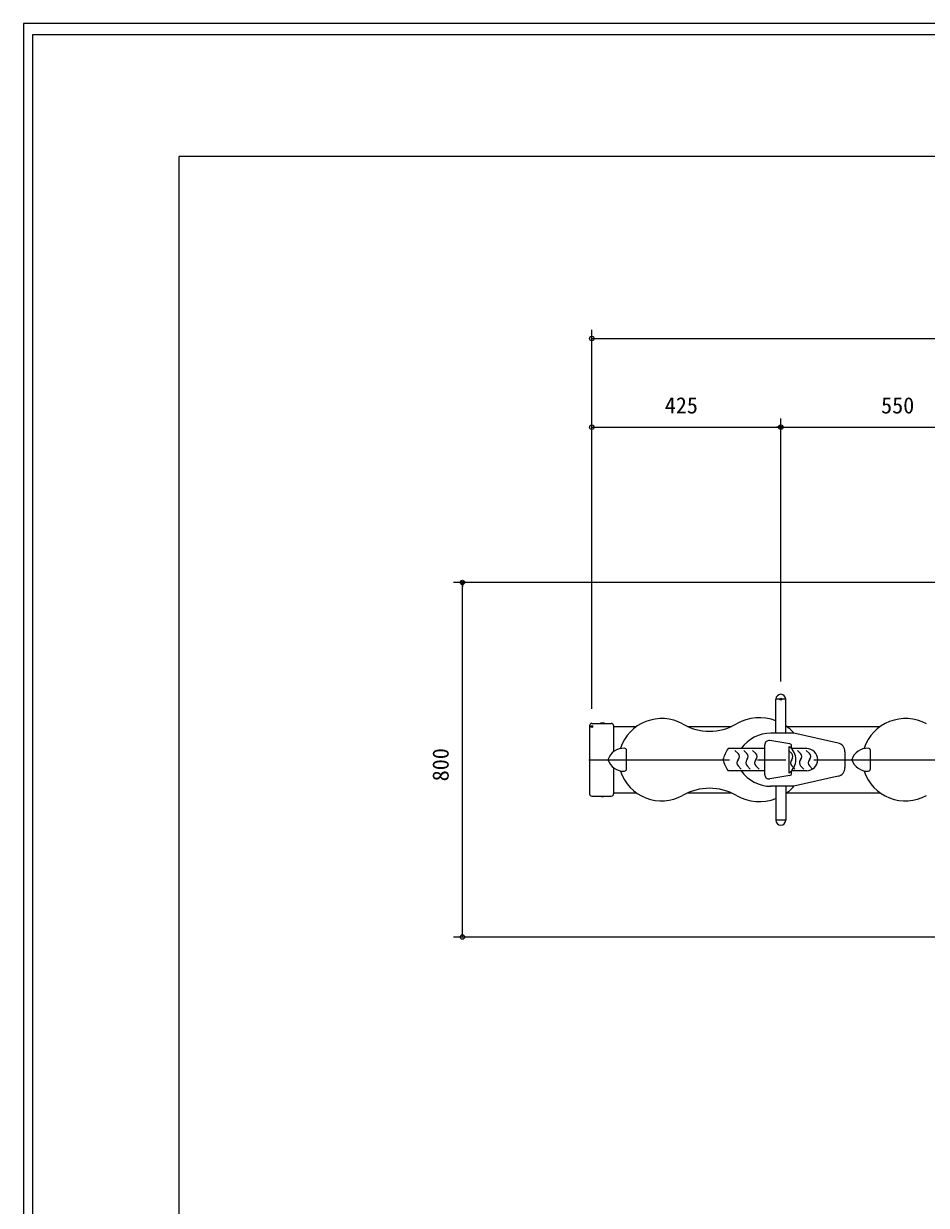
# Model space of a CAD drawing. Units: millimetres at full size, sheet at 1:10; details may follow other scales. Extents: x 5 to 8405, y -12 to 5952.
# Drawn here: x 5 to 2042, y 3286 to 5952 of the extents above; entities that cross this region are included whole.
import ezdxf
from ezdxf.enums import TextEntityAlignment as Align

# ---------------------------------------------------------------- set-up
doc = ezdxf.new("R2010")
doc.units = ezdxf.units.MM
doc.header["$LTSCALE"] = 10
doc.header["$PDMODE"] = 32
doc.header["$PDSIZE"] = 5
doc.linetypes.add('USER2', pattern=[50.8, 31.75, -6.35, 6.35, -6.35])
for name, color, linetype, lineweight in [('DEFPOINTS_3', 7, 'Continuous', 0), ('LY_2', 7, 'Continuous', 0), ('LY_5', 7, 'Continuous', 0), ('LY_6', 7, 'Continuous', 0)]:
    doc.layers.add(name, color=color, linetype=linetype, lineweight=lineweight)
doc.styles.add('ＭＳ ゴシック', font='')
doc.styles.get('ＭＳ ゴシック').set_extended_font_data('MS Gothic')

# ---------------------------------------------------------------- blocks, each defined once
blk = doc.blocks.new('-014-_DOTBLANK')
at = {"color": 7, "linetype": 'Continuous', "lineweight": 0}
blk.add_line((-0.5, 0), (-1, 0), dxfattribs=at)
blk.add_circle((0, 0), 0.5, dxfattribs=at)

msp = doc.modelspace()

# ---------------------------------------------------------------- linework, layer by layer
at = {"layer": 'DEFPOINTS_3'}
for p, q in [((8405, 5951.69), (5, 5951.69)), ((5, 5951.69), (5, 11.69))]:
    msp.add_line(p, q, dxfattribs=at)
at = {"layer": 'LY_2'}
for p, q in [((355, 5651.69), (355, 311.69)), ((8055, 5651.69), (355, 5651.69))]:
    msp.add_line(p, q, dxfattribs=at)
at = {"layer": 'LY_5'}
for p, q in [((8384.96, 5926.71), (25.04, 5926.71)), ((25.04, 5926.71), (25.04, -11.69)), ((1702.42, 4351.35), (1702.42, 4427.85)), ((1724.42, 4427.85), (1702.42, 4427.85)), ((1724.42, 4351.35), (1724.42, 4427.85)), ((1287, 4373.35), (1331, 4373.35)), ((1306.25, 4373.85), (1315.75, 4373.85)), ((1306.25, 4373.85), (1306.25, 4372.65)), ((1315.75, 4373.85), (1315.75, 4372.65)), ((1282, 4368.35), (1282, 4214.35)), ((1336, 4368.35), (1336, 4308.99)), ((1336, 4366.35), (1387.95, 4366.35)), ((1502.81, 4366.35), (1602.23, 4366.35)), ((1743.13, 4351.35), (1690.84, 4351.35)), ((1726.36, 4366.35), (1937.95, 4366.35)), ((1842.6, 4328.72), (1743.13, 4351.35)), ((1677.09, 4258.14), (1677.09, 4324.56)), ((1733.43, 4327.04), (1688.72, 4334.43)), ((1732.55, 4261.35), (1732.55, 4321.35)), ((1737.61, 4316.35), (1737.61, 4322.11)), ((1365.4, 4270.49), (1365.4, 4312.21)), ((1677.09, 4316.35), (1594.55, 4316.35)), ((1616.97, 4305.37), (1609.9, 4312.44)), ((1636.97, 4305.37), (1629.9, 4312.44)), ((1656.97, 4305.37), (1649.9, 4312.44)), ((1737.9, 4305.37), (1730.83, 4312.44)), ((1771.76, 4316.35), (1737.61, 4316.35)), ((1757.9, 4305.37), (1750.83, 4312.44)), ((1777.9, 4305.37), (1770.83, 4312.44)), ((1858.16, 4309.22), (1858.16, 4291.35)), ((1915.4, 4270.49), (1915.4, 4312.21)), ((1336, 4273.71), (1336, 4214.35)), ((1677.09, 4266.35), (1594.55, 4266.35)), ((1617.21, 4277.33), (1624.28, 4270.26)), ((1637.21, 4277.33), (1644.28, 4270.26)), ((1657.21, 4277.33), (1664.28, 4270.26)), ((1771.76, 4266.35), (1737.61, 4266.35)), ((1737.61, 4260.59), (1737.61, 4266.35)), ((1738.14, 4277.33), (1745.21, 4270.26)), ((1758.14, 4277.33), (1765.21, 4270.26)), ((1778.14, 4277.33), (1785.21, 4270.26)), ((1858.16, 4291.35), (1858.16, 4273.48)), ((1733.43, 4255.66), (1688.72, 4248.27)), ((1842.6, 4253.98), (1743.13, 4231.35)), ((1336, 4216.35), (1387.95, 4216.35)), ((1502.81, 4216.35), (1602.23, 4216.35)), ((1743.13, 4231.35), (1690.84, 4231.35)), ((1702.42, 4231.35), (1702.42, 4154.85)), ((1724.42, 4231.35), (1724.42, 4154.85)), ((1726.36, 4216.35), (1937.95, 4216.35)), ((1287, 4209.35), (1331, 4209.35)), ((1306.25, 4208.85), (1306.25, 4210.05)), ((1306.25, 4208.85), (1315.75, 4208.85)), ((1315.75, 4208.85), (1315.75, 4210.05)), ((1724.42, 4154.85), (1702.42, 4154.85))]:
    msp.add_line(p, q, dxfattribs=at)
at = {"layer": 'LY_5', "linetype": 'USER2'}
msp.add_line((1280, 4291.35), (4294, 4291.35), dxfattribs=at)
at = {"layer": 'LY_5'}
for centre, radius, start, end in [((1713.42, 4427.85), 11, 0, 180), ((1287, 4368.35), 5, 90, 180), ((1311, 4317.55), 56.51, 85.17794, 94.82206), ((1331, 4368.35), 5, 0, 90), ((1444.37, 4286.16), 98.05, 61.05321, 161.54096), ((1552.52, 4477.25), 121.53, 240.03919, 299.96081), ((1665.43, 4281.37), 104.57, 69.2862, 119.96081), ((1994.37, 4286.16), 98.05, 61.05321, 161.54096), ((1691.06, 4269.66), 81.7, 89.84247, 145.13955), ((1665.43, 4281.37), 104.57, 42.01152, 55.66094), ((1687.09, 4324.56), 10, 80.61809, 180), ((1711.47, 4291.35), 36.17, 305.64521, 54.35479), ((1732.61, 4322.11), 5, 0, 80.61809), ((1838.16, 4309.22), 20, 0, 77.18319), ((1359.79, 4278.71), 38.51, 88.95601, 160.83906), ((1360.4, 4312.21), 5, 0, 88.95601), ((1661.59, 4269.66), 81.7, 145.13955, 164.5993), ((1609.9, 4298.3), 10, 315.97846, 45), ((1629.9, 4298.3), 10, 315.97846, 45), ((1649.9, 4298.3), 10, 315.97846, 45), ((1730.83, 4298.3), 10, 315.97846, 45), ((1750.83, 4298.3), 10, 315.97846, 45), ((1771.76, 4291.35), 25, 270, 90), ((1770.83, 4298.3), 10, 315.97846, 45), ((1909.79, 4278.71), 38.51, 88.95601, 160.83906), ((1910.4, 4312.21), 5, 0, 88.95601), ((1359.79, 4303.99), 38.51, 199.16094, 271.04399), ((1444.37, 4296.55), 98.05, 198.45904, 298.94679), ((1360.4, 4270.49), 5, 271.04399, 0), ((1661.59, 4313.05), 81.7, 195.4007, 214.86045), ((1624.28, 4284.4), 10, 135.97846, 225), ((1691.06, 4313.05), 81.7, 214.86045, 270.15753), ((1644.28, 4284.4), 10, 135.97846, 225), ((1664.28, 4284.4), 10, 135.97846, 225), ((1745.21, 4284.4), 10, 135.97846, 225), ((1765.21, 4284.4), 10, 135.97846, 225), ((1785.21, 4284.4), 10, 135.97846, 225), ((1838.16, 4273.48), 20, 282.81681, 0), ((1909.79, 4303.99), 38.51, 199.16094, 271.04399), ((1994.37, 4296.55), 98.05, 198.45904, 298.94679), ((1910.4, 4270.49), 5, 271.04399, 0), ((1687.09, 4258.14), 10, 180, 279.38191), ((1732.61, 4260.59), 5, 279.38191, 0), ((1287, 4214.35), 5, 180, 270), ((1331, 4214.35), 5, 270, 0), ((1552.52, 4105.46), 121.53, 60.03919, 119.96081), ((1665.43, 4301.34), 104.57, 304.33906, 317.98848), ((1311, 4265.16), 56.51, 265.17794, 274.82206), ((1665.43, 4301.34), 104.57, 240.03919, 290.7138), ((1713.42, 4154.85), 11, 180, 0)]:
    msp.add_arc(centre, radius, start, end, dxfattribs=at)
at = {"layer": 'LY_6'}
for p, q in [((1287, 4406.35), (1287, 5261.35)), ((1287, 5241.35), (4287, 5241.35)), ((1287, 4406.35), (1287, 5061.35)), ((1287, 5041.35), (1713.42, 5041.35)), ((1713.42, 4467.85), (1713.42, 5061.35)), ((1713.42, 4467.85), (1713.42, 5061.35)), ((1713.42, 5041.35), (2263.42, 5041.35)), ((2402, 4691.35), (975, 4691.35)), ((995, 3891.35), (995, 4691.35)), ((2402, 3891.35), (975, 3891.35))]:
    msp.add_line(p, q, dxfattribs=at)
for p in [(1713.42, 5041.35), (995, 4691.35), (1713.42, 4427.85), (1713.42, 4427.85), (1287, 4366.35), (1287, 4366.35)]:
    msp.add_point(p, dxfattribs=at)

# ---------------------------------------------------------------- block references
at = {"layer": 'LY_6', "xscale": 10, "yscale": 10}
for p, rotation in [((1287, 5241.35), 180), ((1287, 5041.35), 180), ((1713.42, 5041.35), 180), ((995, 4691.35), 90), ((995, 3891.35), 270)]:
    msp.add_blockref('-014-_DOTBLANK', p, dxfattribs=dict(at, rotation=rotation))
msp.add_blockref('-014-_DOTBLANK', (1713.42, 5041.35), dxfattribs=at)

# ---------------------------------------------------------------- texts
at = {"layer": 'LY_6', "style": 'ＭＳ ゴシック'}
for s, p in [('425', (1451.53, 5061.35)), ('550', (1939.68, 5061.35))]:
    msp.add_text(s, height=36.66, dxfattribs=at).set_placement(p, align=Align.BOTTOM_LEFT)
msp.add_text('800', height=36.66, rotation=90, dxfattribs=at).set_placement((975, 4242.61), align=Align.BOTTOM_LEFT)

doc.saveas('drawing.dxf')
